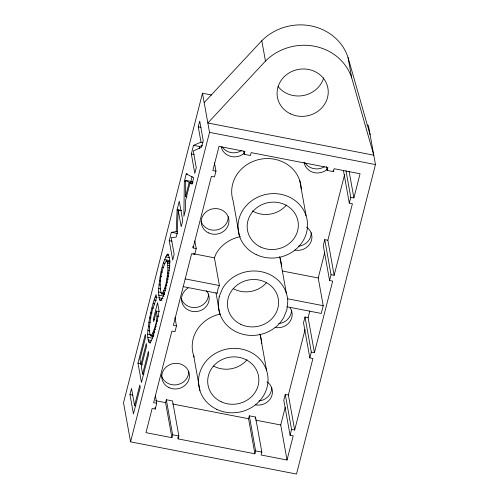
<?xml version="1.0" encoding="UTF-8"?>
<svg xmlns="http://www.w3.org/2000/svg" width="499" height="499" viewBox="0 0 499 499"><rect width="100%" height="100%" fill="white"/><g stroke="black" fill="none" stroke-linecap="round" stroke-linejoin="round"><path stroke-width="0.75" d="M186.957 196.887L185.572 196.618L185.734 180.407L191.953 181.617L193.107 182.297M187.643 174.126L186.258 173.858L184.337 181.393L183.869 216.273L185.447 210.098L185.534 200.511L190.019 182.946L192.09 183.345M167.938 270.246L167.633 263.41L167.24 261.838L166.217 260.821C161.158 270.408 158.588 283.064 161.352 293.768L161.894 293.93C166.423 287.156 166.928 278.205 167.938 270.246L169.317 270.514M158.47 291.984C159.455 279.209 160.903 265.418 167.352 254.203L168.107 254.191C171.425 261.775 168.837 270.67 167.87 278.579C165.93 285.933 165.319 294.279 160.765 300.573L160.011 300.56L159.374 299.618L158.47 291.984L161.239 292.52M178.193 210.042L177.182 233.389L176.234 237.094L171.157 237.618L174.163 254.315L172.704 260.029L169.217 240.649L171.344 232.316L176.216 231.617L177.108 209.742L179.272 201.247L182.759 220.627L181.199 226.739L178.193 210.042L181.648 210.715M150.667 342.994L149.282 342.726C146.176 336.501 148.371 328.897 148.914 322.248C150.492 312.848 152.719 303.529 156.031 294.585L156.592 297.691L152.108 310.921L150.667 317.451L149.494 326.689L149.482 331.542L150.112 335.016L150.604 335.79L153.368 336.326M150.604 335.79L151.178 335.815C155.183 328.941 158.002 318.805 156.437 311.033L159.206 311.569M211.663 95.016L202.488 93.238L123.527 402.718L130.57 441.846L296.512 474.05L375.473 164.57L368.43 125.442L366.902 125.143M134.587 405.525L139.826 384.991L140.238 387.28L133.439 413.927L129.952 394.553L131.511 388.44L134.587 405.525L135.971 405.793M143.999 374.325L142.614 374.057L148.39 351.427L148.802 353.716L141.467 382.465L137.98 363.085L145.315 334.336L145.727 336.632L139.951 359.261L140.911 364.569L142.29 364.838M201.016 142.171L198.259 126.833L199.719 121.12L203.199 140.493L201.453 147.348L193.263 150.96L196.269 167.67L194.81 173.378L191.323 154.004L193.537 145.328L201.016 142.171L203.093 142.577M140.911 364.569L146.288 343.48L146.7 345.77L141.323 366.865L142.614 374.057M156.437 311.033L153.729 321.655L153.318 319.391L157.572 302.712L159.094 311.17L157.559 319.061L153.106 336.42L150.991 341.472L150.08 342.595L149.282 342.726M185.572 196.618L189.19 182.441L185.734 180.407M190.755 181.848L192.096 176.571M199.207 148.702L199.762 146.538L202.482 145.39M130.57 441.846L209.524 132.366L202.488 93.238M285.26 394.391L291.566 429.446L294.678 430.051L288.372 394.996L285.26 394.391L283.781 400.198L290.087 435.247L293.2 435.852L287.031 460.028L261.102 454.994L261.838 452.094L255.532 417.045L249.313 415.835L255.619 450.89L254.877 453.791L178.124 438.895L178.867 435.995L172.56 400.947L166.335 399.736L172.642 434.785L171.906 437.685L145.976 432.658L152.145 408.481L155.258 409.08L156.736 403.279L153.623 402.674L171.881 331.105L174.993 331.71L176.478 325.909L173.365 325.304L191.622 253.735L194.735 254.34L196.213 248.539L193.101 247.934L211.364 176.365L214.476 176.97L215.955 171.169L214.445 162.786M171.906 437.685L165.599 402.637L166.335 399.736M345.988 170.664L350.785 197.33L353.897 197.935L360.066 173.758L334.137 168.724L333.394 171.625L327.176 170.421L327.912 167.521L251.165 152.625L250.423 155.526L244.198 154.316L244.94 151.415L219.011 146.388L212.842 170.564L215.955 171.169M254.877 453.791L248.571 418.742L249.313 415.835M255.164 418.499L255.532 417.045M305.001 317.021L311.307 352.076L314.42 352.674L308.114 317.626L305.001 317.021L303.517 322.828L309.823 357.877L312.935 358.482L294.678 430.051M324.737 239.651L331.043 274.706L334.155 275.305L327.849 240.256L324.737 239.651L323.258 245.458L329.565 280.507L332.677 281.112L314.42 352.674M287.031 460.028L280.725 424.98L285.21 407.396M288.372 394.996L305.095 329.459M308.114 317.626L309.817 310.946M287.044 306.791L321.237 313.428L323.215 305.687L318.225 277.974L324.668 252.737M327.849 240.256L344.572 174.712M290.087 435.247L291.566 429.446M309.823 357.877L311.307 352.076M329.565 280.507L331.043 274.706M334.155 275.305L352.419 203.742L349.306 203.137L350.785 197.33M183.227 286.644L217.421 293.281L217.863 289.308L219.398 285.54L214.408 257.827L216.111 253.648A34.861 32.136 -10.2 0 1 240.449 236.632M204.172 102.613L261.8 40.712A51.297 47.286 -10.2 0 1 348.028 57.447L370.121 134.817M261.8 40.712L265.462 61.09L207.84 122.991L373.788 155.195L351.695 77.825L348.028 57.447M198.259 126.833L201.022 127.37M209.524 132.366L375.473 164.57M193.537 145.328L199.762 146.538M191.323 154.004L194.092 154.54M184.337 181.393L185.722 181.661M189.19 182.441L192.645 183.114M177.108 209.742L181.256 210.547M176.216 231.617L177.6 231.885M171.344 232.316L177.569 233.52M169.217 240.649L171.987 241.185M193.132 253.698L214.408 257.827M282.509 271.044L318.225 277.974M167.352 254.203L168.737 254.471M166.498 255.108L168.575 255.507M165.562 256.885L169.71 257.69M164.527 259.524L170.059 260.603M166.217 260.821L170.221 261.657M167.24 261.838L170.009 262.374M167.633 263.41L169.704 263.809M163.416 263.01L164.795 263.279M167.895 265.437L169.966 265.842M167.995 267.72L169.379 267.988M162.244 267.296L163.628 267.564M167.714 273.028L169.099 273.296M161.152 271.88L162.531 272.148M185.198 278.904L219.398 285.54M287.499 298.758L323.215 305.687M167.352 275.966L168.737 276.234M160.229 276.352L161.607 276.621M166.859 278.978L168.238 279.247M159.487 280.656L160.871 280.925M166.236 282.066L167.62 282.334M165.487 285.222L166.866 285.49M158.944 284.717L160.329 284.985M164.689 288.135L166.067 288.403M158.607 288.528L160.684 288.927M163.928 290.462L165.312 290.73M163.204 292.214L164.589 292.483M162.518 293.393L164.595 293.792M161.352 293.768L164.658 294.466M158.557 295.059L164.09 296.132M158.875 297.716L163.03 298.521M155.139 297.061L157.216 297.466M159.374 299.618L162.144 300.155M154.166 299.968L156.237 300.367M153.056 303.654L154.441 303.922M151.896 307.958L153.28 308.226M150.729 312.817L152.114 313.085M157.341 316.042L158.719 316.31M149.725 317.632L151.11 317.9M153.318 319.391L154.702 319.659M156.318 320.832L157.703 321.1M148.914 322.248L150.293 322.516M155.033 326.146L156.418 326.415M148.315 326.514L149.7 326.783M154.166 329.328L155.545 329.596M147.922 330.531L149.993 330.931M153.336 331.904L154.715 332.172M152.557 333.843L153.942 334.112M147.748 334.143L150.511 334.679M151.846 335.141L153.917 335.546M151.178 335.815L153.255 336.22M147.804 337.293L152.644 338.228M148.103 339.9L151.559 340.574M148.621 341.846L150.698 342.245M137.98 363.085L140.749 363.621M129.952 394.553L132.722 395.089M155.682 400.716L165.599 402.637M172.579 403.99L248.571 418.742M255.557 420.096L280.725 424.98M172.642 434.785L178.867 435.995M255.619 450.89L261.838 452.094M186.258 173.858L193.699 177.738L192.053 184.187L190.019 182.946M349.1 171.269L353.897 197.935M343.412 170.371L349.306 203.137M333.12 170.103L333.394 171.625M326.489 166.61L327.176 170.421M299.78 180.694L306.087 215.749M280.039 258.064L286.345 293.119M243.649 151.272L244.198 154.316M260.303 335.44L266.609 370.489M239.433 235.927L233.127 200.872A34.861 32.136 -10.2 0 1 260.94 159.125A34.861 32.136 -10.2 0 1 301.221 188.965M215.992 292.726L219.691 313.297M194.841 240.917L196.213 248.539M192.826 246.412L193.101 247.934M193.643 355.619L199.956 390.667M174.968 317.526L176.478 325.909M177.85 437.374L178.124 438.895M155.364 395.657L156.736 403.279M154.983 407.558L155.258 409.08M323.701 77.788A25.649 23.64 -10.2 0 1 303.411 95.515A25.649 23.64 -10.2 0 1 278.012 86.414M265.462 61.09A51.297 47.286 -10.2 0 1 351.695 77.825M241.366 150.717A13.891 12.806 -10.2 0 1 222.298 147.012M244.398 153.087A13.891 12.806 -10.2 0 1 230.582 156.38A13.891 12.806 -10.2 0 1 221.213 146.775M271.712 387.461A13.891 12.806 -10.2 0 1 258.969 400.953M267.009 381.841A13.891 12.806 -10.2 0 1 271.113 397.435A13.891 12.806 -10.2 0 1 255.382 404.839M206.337 290.668A13.891 12.806 -10.2 0 1 203.43 309.012A13.891 12.806 -10.2 0 1 183.813 306.199A13.891 12.806 -10.2 0 1 188.092 288.048M290.131 307.852A13.891 12.806 -10.2 0 1 289.557 322.123A13.891 12.806 -10.2 0 1 275.124 327.463M306.486 227.101A13.891 12.806 -10.2 0 1 310.59 242.695A13.891 12.806 -10.2 0 1 294.859 250.093M247.03 359.717A25.649 23.64 -10.2 0 1 213.528 366.041M266.298 282.896A25.649 23.64 -10.2 0 1 233.27 288.672M311.189 232.721A13.891 12.806 -10.2 0 1 298.446 246.213M194.155 357.053A34.861 32.136 -10.2 0 1 220.708 314.002M259.792 333.999A34.861 32.136 -10.2 0 1 261.738 343.705M279.534 256.629A34.861 32.136 -10.2 0 1 281.48 266.335M188.741 371.362A13.891 12.806 -10.2 0 1 176.359 384.81A13.891 12.806 -10.2 0 1 161.264 374.811M208.476 293.986A13.891 12.806 -10.2 0 1 196.818 307.334A13.891 12.806 -10.2 0 1 181.343 298.739M228.218 216.616A13.891 12.806 -10.2 0 1 216.56 229.964A13.891 12.806 -10.2 0 1 201.085 221.363M286.507 204.977A25.649 23.64 -10.2 0 1 252.382 210.946M291.453 310.091A13.891 12.806 -10.2 0 1 278.71 323.583M327.375 169.192A13.891 12.806 -10.2 0 1 313.21 172.38A13.891 12.806 -10.2 0 1 304.072 162.212M324.344 166.816A13.891 12.806 -10.2 0 1 305.276 163.117M219.186 296.643L218.256 305.032A34.861 32.136 -10.2 0 0 244.972 334.76A34.861 32.136 -10.2 0 0 283.619 317.713L286.856 309.773L287.786 301.384A34.861 32.136 -10.2 0 0 261.071 271.656A34.861 32.136 -10.2 0 0 222.423 288.696L219.186 296.643M290.493 113.841A25.649 23.64 -10.2 0 0 328.23 91.329A25.649 23.64 -10.2 0 0 289.245 72.842A25.649 23.64 -10.2 0 0 290.493 113.841M169.03 387.629A13.891 12.806 -10.2 0 0 189.47 375.435A13.891 12.806 -10.2 0 0 168.35 365.424A13.891 12.806 -10.2 0 0 169.03 387.629M208.507 232.89A13.891 12.806 -10.2 0 0 228.954 220.695A13.891 12.806 -10.2 0 0 207.834 210.678A13.891 12.806 -10.2 0 0 208.507 232.89M240.855 324.375A25.649 23.64 -10.2 0 0 278.598 301.864A25.649 23.64 -10.2 0 0 239.607 283.376A25.649 23.64 -10.2 0 0 240.855 324.375M216.747 409.355A34.861 32.136 -10.2 0 0 268.044 378.753A34.861 32.136 -10.2 0 0 215.044 353.623A34.861 32.136 -10.2 0 0 216.747 409.355M221.119 401.745A25.649 23.64 -10.2 0 0 258.856 379.234A25.649 23.64 -10.2 0 0 219.866 360.752A25.649 23.64 -10.2 0 0 221.119 401.745M256.224 254.615A34.861 32.136 -10.2 0 0 307.527 224.014A34.861 32.136 -10.2 0 0 254.527 198.883A34.861 32.136 -10.2 0 0 256.224 254.615M260.597 247.005A25.649 23.64 -10.2 0 0 298.333 224.494A25.649 23.64 -10.2 0 0 259.343 206.006A25.649 23.64 -10.2 0 0 260.597 247.005"/></g></svg>
